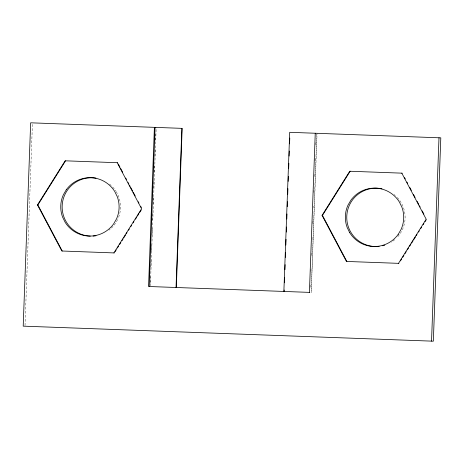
<?xml version="1.0" encoding="UTF-8"?>
<svg xmlns="http://www.w3.org/2000/svg" width="464" height="464" viewBox="0 0 464 464"><rect width="100%" height="100%" fill="white"/><g stroke="black" fill="none" stroke-linecap="round" stroke-linejoin="round"><path stroke-width="0.35" stroke-dasharray="2.32 1.74" d="M25.033 325.502L32.434 123.598M150.214 282.918L150.458 276.399M150.8 266.986L151.038 260.466M151.386 251.053L151.624 244.534M151.972 235.115L152.209 228.601M152.528 219.907L152.795 212.663M153.114 203.974L153.352 197.455M153.694 188.042L153.938 181.523M154.28 172.109L154.518 165.59M154.866 156.188L155.104 149.71M155.446 140.36L155.707 133.162M150.394 285.824L153.63 197.467M153.659 196.742L156.2 127.414M310.288 287.338L310.393 284.438M310.874 271.405L310.95 269.23M311.454 255.473L311.564 252.573M312.04 239.534L312.121 237.365M312.626 223.602L312.73 220.707M313.212 207.669L313.264 206.219M313.768 192.461L313.85 190.286M314.354 176.529L314.43 174.354M314.934 160.619L315.015 158.456M315.514 144.785L315.595 142.628M316.755 134.021L311.228 292.448L317.063 133.313M109.562 184.127A29.191 29.186 -87.9 0 1 111.198 185.53M112.711 187.05A29.191 29.186 -87.9 0 1 115.797 191M116.18 191.603A29.191 29.186 -87.9 0 1 117.868 219.078M117.566 219.721A29.191 29.186 -87.9 0 1 109.011 230.156M394.162 194.561A29.191 29.186 -87.9 0 1 395.264 195.483M397.312 197.484A29.191 29.186 -87.9 0 1 397.317 237.226M394.731 239.691A29.191 29.186 -87.9 0 1 391.245 242.214"/><path stroke-width="0.7" d="M154.396 127.351L148.561 286.485L309.824 292.395M149.24 286.508L155.075 127.374M176.036 287.489L181.871 128.354M176.32 287.5L182.155 128.366L30.659 122.809L23.2 326.151L433.341 341.191L440.8 137.849L289.704 132.31L283.869 291.444M284.148 291.456L284.2 290.006M284.467 282.762L284.652 277.692M284.948 269.729L285.134 264.66M285.395 257.416L285.58 252.346M285.847 245.102L286.062 239.308M286.329 232.064L286.514 226.995M286.804 219.031L286.99 213.962M287.257 206.718L287.442 201.649M287.709 194.404L287.918 188.61M288.185 181.372L288.37 176.297M288.666 168.333L288.852 163.264M289.113 156.066L289.298 151.032M289.559 143.834L289.774 138.075M309.418 292.384L315.253 133.249M431.537 341.121L438.996 137.785M398.187 234.407L401.064 229.46A29.191 29.186 -87.9 0 0 401.882 207.13L399.376 201.991A29.191 29.186 -87.9 0 0 350.871 200.21L347.988 205.158A29.191 29.186 -87.9 0 0 347.171 227.482L349.682 232.626M114.306 252.926L61.84 251.001L37.462 204.949L65.151 160.805L117.612 162.725M62.246 251.018L37.862 204.96L65.552 160.817M113.906 252.909L141.59 208.765L117.212 162.713M115.078 251.703L116.226 249.858M117.38 248.02L118.535 246.181M119.689 244.342L120.843 242.504M121.997 240.665L123.151 238.827M123.917 237.597L125.46 235.144M126.225 233.92L126.997 232.69M128.534 230.243L129.299 229.013M130.842 226.56L131.608 225.336M133.145 222.882L133.916 221.659M135.453 219.205L136.607 217.367M137.379 216.137L138.916 213.684M139.681 212.46L141.224 210.006M398.907 263.361L346.44 261.441L322.062 215.383L349.752 171.239L402.213 173.165M346.84 261.452L322.463 215.4L350.152 171.251M398.506 263.349L426.19 219.199L401.812 173.147M400.444 260.907L401.598 259.069M402.752 257.23L403.906 255.391M405.06 253.553L406.209 251.714M407.363 249.876L408.517 248.031M409.671 246.193L410.826 244.354M411.597 243.13L413.134 240.677M413.9 239.447L415.442 237M416.208 235.77L416.979 234.546M418.516 232.093L419.288 230.869M420.825 228.416L421.59 227.186M423.133 224.733L423.899 223.509M425.053 221.67L426.207 219.832M37.462 204.949L37.862 204.96M322.062 215.383L322.463 215.4M404.585 177.642L405.258 178.918M406.951 182.12L407.63 183.396M409.66 187.236L411.353 190.431M413.389 194.271L415.077 197.467M417.113 201.306L418.806 204.508M419.479 205.784L420.158 207.066M422.188 210.9L423.881 214.101M118.291 164.007L119.985 167.202M120.663 168.484L122.693 172.324M125.738 178.077L126.417 179.359M128.11 182.555L128.789 183.837M129.462 185.113L130.14 186.395M130.819 187.671L132.513 190.872M133.185 192.148L135.221 195.988M138.266 201.747L138.945 203.023M140.638 206.225L141.311 207.501M398.222 234.355A29.191 29.186 -87.9 0 1 349.711 232.679M384.755 245.189A29.191 29.186 -87.9 0 1 382.678 245.763M379.158 246.372A29.191 29.186 -87.9 0 1 346.782 215.934A29.191 29.186 -87.9 0 1 381.976 188.796M95.973 235.747A29.191 29.186 -87.9 0 1 93.125 236.06M90.26 236.101A29.191 29.186 -87.9 0 1 62.286 204.067A29.191 29.186 -87.9 0 1 95.967 178.101M66.271 189.776L63.388 194.718A29.191 29.186 -87.9 0 0 62.57 217.048L65.082 222.192A29.191 29.186 -87.9 0 0 113.622 223.921L116.464 219.025A29.191 29.186 -87.9 0 0 117.282 196.695L114.776 191.551A29.191 29.186 -87.9 0 0 66.271 189.776"/></g></svg>
